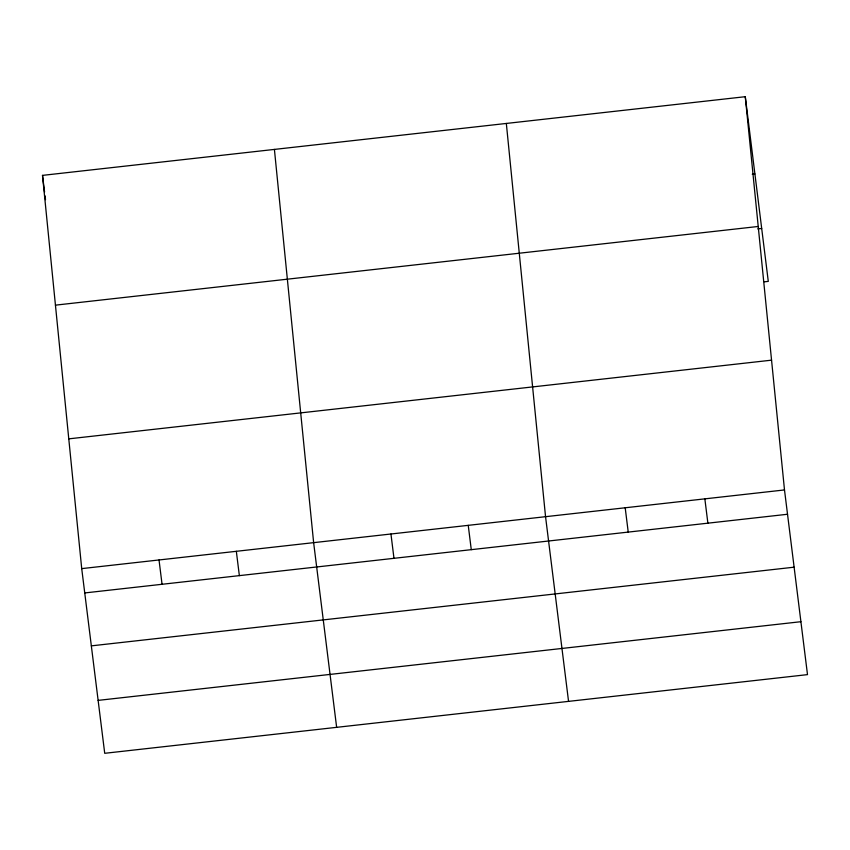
<?xml version="1.0" encoding="UTF-8"?>
<svg xmlns="http://www.w3.org/2000/svg" width="850" height="850" viewBox="0 0 850 850"><rect width="100%" height="100%" fill="white"/><g stroke="black" fill="none" stroke-linecap="round" stroke-linejoin="round"><path stroke-width="1.27" d="M745.28 96.698L784.497 489.94L807.5 674.624L104.72 753.302L81.717 568.618L42.5 175.376L745.28 96.698L768.283 281.382L764.362 281.817M752.282 174.229L754.896 173.931M55.441 305.15L758.221 226.472M757.775 228.894L761.685 228.459M68.776 438.855L771.556 360.166M81.717 568.618L784.497 489.94M84.745 592.939L787.525 514.261M91.343 645.862L794.112 567.184M98.132 700.379L800.912 621.701M704.852 498.854L707.88 523.175M625.196 507.779L628.224 532.089M568.554 701.378L545.551 516.694L506.334 123.452M468.244 525.353L471.272 549.663M390.947 534.002L393.975 558.322M336.642 727.345L313.639 542.661L274.412 149.409M236.332 551.31L239.36 575.631M159.024 559.969L162.053 584.279M42.5 175.376L44.572 192.015M45.05 195.851L45.528 199.697"/></g></svg>
